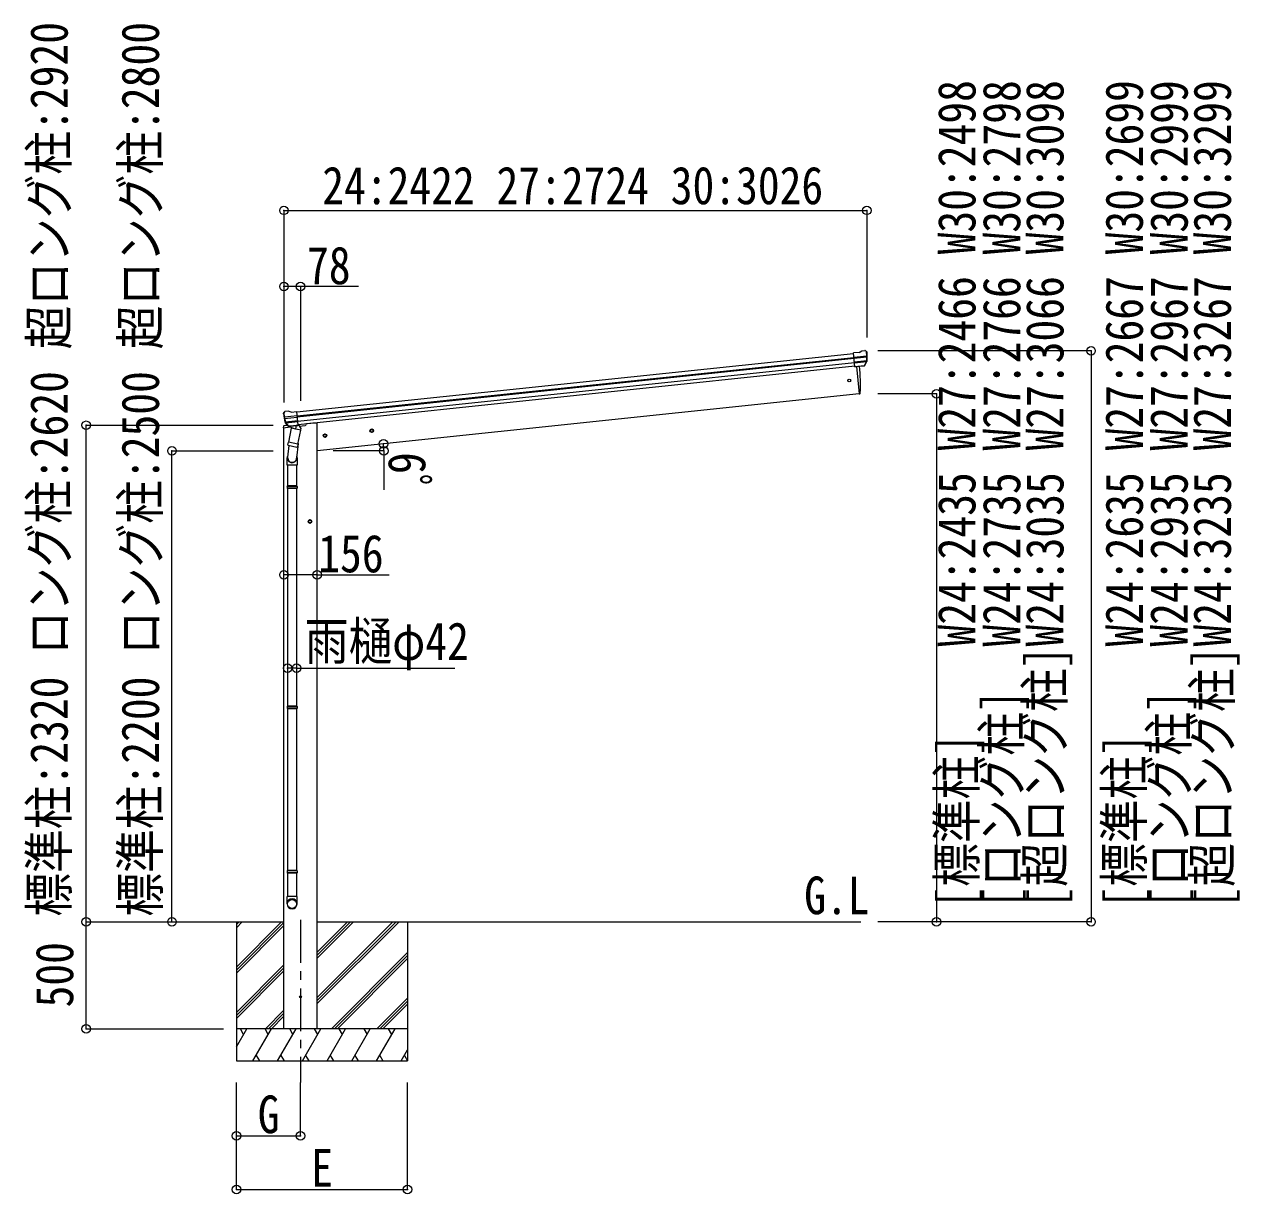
# Model space of a CAD drawing. Units: millimetres at full size, sheet at 1:40; some dimension numbers follow another scale. Extents: x -29423 to 3259, y -7760 to 7760.
# Drawn here: x -29423 to -23744, y -2580 to 2883 of the extents above; entities that cross this region are included whole.
import ezdxf
from ezdxf.enums import TextEntityAlignment as Align

# ---------------------------------------------------------------- set-up
doc = ezdxf.new("R2010")
doc.units = ezdxf.units.MM
doc.header["$LTSCALE"] = 40
doc.header["$PDMODE"] = 32
doc.header["$PDSIZE"] = 40
doc.linetypes.add('CHAIN1', pattern=[8, 5, -1, 1, -1])
for name, color, linetype, lineweight in [('0-0_0', 7, 'Continuous', 9), ('0-1_本体', 5, 'CHAIN1', 9), ('0-3_ELV2', 4, 'Continuous', 9), ('0-6_OTH_LINE', 6, 'Continuous', 9), ('0-9_OUTLINE', 7, 'Continuous', 9)]:
    doc.layers.add(name, color=color, linetype=linetype, lineweight=lineweight)
doc.layers.add('0-7_SHAPE', color=7, linetype='Continuous')
doc.styles.add('ＭＳ ゴシック', font='')
doc.styles.get('ＭＳ ゴシック').set_extended_font_data('MS Gothic')

msp = doc.modelspace()

# ---------------------------------------------------------------- linework, layer by layer
at = {"layer": '0-0_0'}
for p, q in [((-28660.78, -1309.72), (-28209.65, -1309.72)), ((-28431.9, -1520.95), (-28220.67, -1309.72)), ((-28431.9, -1337.1), (-28404.51, -1309.72)), ((-28431.9, -1322.96), (-28418.66, -1309.72)), ((-28431.9, -1535.09), (-28209.65, -1312.85)), ((-28431.9, -1549.23), (-28209.65, -1326.99)), ((-28054.15, -1309.72), (-25514.19, -1309.72)), ((-28054.15, -1691.98), (-27671.88, -1309.72)), ((-28054.15, -1663.7), (-27700.17, -1309.72)), ((-28054.15, -1677.84), (-27686.02, -1309.72)), ((-28054.15, -1479.85), (-27884.01, -1309.72)), ((-28054.15, -1465.71), (-27898.16, -1309.72)), ((-28054.15, -1451.57), (-27912.3, -1309.72)), ((-27631.9, -1309.72), (-27631.9, -1959.72)), ((-27988.04, -1809.72), (-27631.9, -1453.58)), ((-27973.9, -1809.72), (-27631.9, -1467.73)), ((-28431.9, -1733.08), (-28209.65, -1510.83)), ((-28431.9, -1747.22), (-28209.65, -1524.98)), ((-27959.75, -1809.72), (-27631.9, -1481.87)), ((-28431.9, -1761.37), (-28209.65, -1539.12)), ((-27775.9, -1809.72), (-27631.9, -1665.72)), ((-27761.76, -1809.72), (-27631.9, -1679.86)), ((-27747.62, -1809.72), (-27631.9, -1694)), ((-28296.4, -1809.72), (-28209.65, -1722.96)), ((-28282.26, -1809.72), (-28209.65, -1737.11)), ((-28268.12, -1809.72), (-28209.65, -1751.25)), ((-27631.9, -1809.72), (-28431.9, -1809.72)), ((-28431.9, -1893.55), (-28383.49, -1809.72)), ((-28398.5, -1835.7), (-28413.5, -1809.72)), ((-28354.63, -1959.72), (-28268.03, -1809.72)), ((-28283.03, -1835.71), (-28298.03, -1809.72)), ((-28239.16, -1959.72), (-28152.56, -1809.72)), ((-28167.56, -1835.7), (-28182.56, -1809.72)), ((-28123.69, -1959.72), (-28037.09, -1809.72)), ((-28052.09, -1835.7), (-28067.09, -1809.72)), ((-28008.22, -1959.72), (-27921.62, -1809.72)), ((-27936.62, -1835.7), (-27951.62, -1809.72)), ((-27892.75, -1959.72), (-27806.15, -1809.72)), ((-27836.15, -1809.72), (-27821.15, -1835.7)), ((-27777.28, -1959.72), (-27690.68, -1809.72)), ((-27705.68, -1835.7), (-27720.68, -1809.72)), ((-27661.81, -1959.72), (-27631.9, -1907.91)), ((-28339.63, -1933.74), (-28324.63, -1959.72)), ((-28224.16, -1933.74), (-28209.16, -1959.72)), ((-28108.69, -1933.74), (-28093.69, -1959.72)), ((-27993.22, -1933.74), (-27978.22, -1959.72)), ((-27877.75, -1933.74), (-27862.75, -1959.72)), ((-27762.28, -1933.74), (-27747.28, -1959.72)), ((-27646.81, -1933.74), (-27631.9, -1959.57))]:
    msp.add_line(p, q, dxfattribs=at)
msp.add_lwpolyline([(-28431.9, -1309.72), (-28431.9, -1959.72), (-27631.9, -1959.72)], dxfattribs=at)
at = {"layer": '0-1_本体'}
msp.add_line((-28131.9, -1300.73), (-28131.9, -2059.94), dxfattribs=at)
at = {"layer": '0-3_ELV2'}
for p, q in [((-28149.74, 1072.28), (-25547.99, 1345.74)), ((-28147.75, 1053.39), (-25546, 1326.84)), ((-28147.32, 1049.21), (-25545.56, 1322.66)), ((-25521.68, 1350.51), (-25548.2, 1347.73)), ((-25541.41, 1283.17), (-25548.2, 1347.73)), ((-25546.04, 1327.2), (-25486.3, 1333.48)), ((-25485.82, 1327.61), (-25545.43, 1321.34)), ((-25486.66, 1310.85), (-25543.69, 1304.86)), ((-25521.68, 1350.51), (-25510.08, 1357.48)), ((-25508.85, 1357.9), (-25495.36, 1359.31)), ((-25496.61, 1289.61), (-25487.16, 1307.91)), ((-25495.56, 1289.19), (-25485.43, 1307.44)), ((-25491.69, 1358.23), (-25491.7, 1358.23)), ((-25491.69, 1358.23), (-25486.51, 1354.03)), ((-25485.13, 1350.33), (-25485.43, 1352.18)), ((-28145.23, 1029.35), (-25543.48, 1302.8)), ((-25541.72, 1286.07), (-28143.47, 1012.61)), ((-25488.05, 1306.19), (-25543.22, 1300.39)), ((-25498.06, 1287.96), (-25541.44, 1283.4)), ((-25541.41, 1283.17), (-25531.47, 1284.22)), ((-25534.53, 1283.9), (-25521.14, 1156.51)), ((-25531.47, 1284.22), (-25531.2, 1284.16)), ((-25531.2, 1284.16), (-25505.86, 1286.82)), ((-25505.86, 1286.82), (-25505.61, 1286.94)), ((-25505.61, 1286.94), (-25497.92, 1287.75)), ((-25521.14, 1156.51), (-28054.65, 890.22)), ((-25521.14, 1156.51), (-25519.09, 1156.8)), ((-28212.18, 1063.71), (-28212.27, 1065.58)), ((-28210.9, 1068.47), (-28211.6, 1067.61)), ((-28207.4, 1072.79), (-28210.9, 1068.47)), ((-28147.79, 1053.74), (-28207.53, 1047.46)), ((-28207.4, 1072.79), (-28207.4, 1072.8)), ((-28206.78, 1041.62), (-28147.17, 1047.89)), ((-28204.04, 1074.62), (-28204.04, 1074.62)), ((-28202.47, 1025.41), (-28145.44, 1031.4)), ((-28188.33, 1006.7), (-28201.37, 1022.64)), ((-28200.15, 1021.14), (-28144.97, 1026.94)), ((-28176.47, 1071.48), (-28149.95, 1074.27)), ((-28143.16, 1009.72), (-28149.95, 1074.27)), ((-28211.89, 1005.12), (-28212.79, 998.29)), ((-28212.79, 998.29), (-28179.06, 1001.83)), ((-28209.65, -1809.72), (-28209.65, 998.62)), ((-28192.38, 1009.48), (-28209.23, 1007.71)), ((-28189.27, 1006.06), (-28202.96, 1021.82)), ((-28178.97, 1005.96), (-28186.66, 1005.15)), ((-28186.56, 1005.39), (-28143.19, 1009.94)), ((-28185.81, 1005.14), (-28184.25, 1005.31)), ((-28184.25, 1005.31), (-28146.71, 1009.25)), ((-28178.69, 1005.89), (-28178.97, 1005.96)), ((-28153.36, 1008.55), (-28178.69, 1005.89)), ((-28153.11, 1008.67), (-28153.36, 1008.55)), ((-28143.16, 1009.72), (-28153.11, 1008.67)), ((-28146.71, 1009.25), (-28145.14, 1009.42)), ((-28139.04, 1006.04), (-28109.78, 1009.11)), ((-28104.92, 1016.66), (-28105.34, 1013.43)), ((-28054.15, -1809.72), (-28054.15, 1019.28)), ((-28018.72, 968.92), (-28024.79, 964.51)), ((-28011.86, 965.86), (-28018.72, 968.92)), ((-27799.92, 991.91), (-27805.99, 987.5)), ((-27805.99, 987.5), (-27805.21, 980.04)), ((-27805.21, 980.04), (-27798.35, 976.98)), ((-27793.06, 988.86), (-27799.92, 991.91)), ((-28024.79, 964.51), (-28024, 957.04)), ((-28024, 957.04), (-28017.15, 953.99)), ((-28088.15, 568.23), (-28094.65, 564.48)), ((-28081.65, 564.48), (-28088.15, 568.23)), ((-28094.65, 564.48), (-28094.65, 556.97)), ((-28094.65, 556.97), (-28088.15, 553.22))]:
    msp.add_line(p, q, dxfattribs=at)
for points in [[(-28190.55, 1076.04), (-28190.55, 1076.04), (-28204.04, 1074.62)], [(-28176.47, 1071.48), (-28189.26, 1075.89), (-28189.27, 1075.89)], [(-28054.15, 1019.28), (-28074.15, 1019.28), (-28105, 1016.03)], [(-28017.15, 953.99), (-28011.07, 958.4), (-28011.86, 965.86)], [(-27798.35, 976.98), (-27792.28, 981.4), (-27793.06, 988.86)], [(-28088.15, 553.22), (-28081.65, 556.97), (-28081.65, 564.48)]]:
    msp.add_lwpolyline(points, dxfattribs=at)
for centre, radius in [((-25567.94, 1219.06), 6.5), ((-28017.93, 961.45), 8.5), ((-28017.93, 961.45), 7.7), ((-28017.93, 961.45), 6.5), ((-27799.14, 984.45), 8.5), ((-27799.14, 984.45), 7.7), ((-27799.14, 984.45), 6.5), ((-28088.15, 560.73), 8.5), ((-28088.15, 560.73), 7.7), ((-28088.15, 560.73), 6.5), ((-28131.9, -1659.72), 4.5)]:
    msp.add_circle(centre, radius, dxfattribs=at)
for centre, radius, start, end in [((-25508.53, 1354.91), 3, 96.02369, 120.97631), ((-25494.84, 1354.34), 5, 51.04426, 95.95574), ((-25678.68, 1328.68), 192.44, 1.4271, 6.57578), ((-25489.83, 1309.29), 3, 332.69111, 354.20009), ((-25686.02, 1329.22), 200.2, 354.20009, 359.53883), ((-25441.03, 1335.59), 45.32, 182.67122, 185.64518), ((-25485.64, 1326.27), 1.35, 95.1605, 97.91927), ((-25483.03, 1327.83), 2.74, 179.02151, 184.43412), ((-25488.06, 1308.9), 3, 331, 354.13916), ((-25686.02, 1329.22), 202, 354.13916, 6), ((-26415.75, 1196.72), 900, 357.63919, 5.64987), ((-25498.17, 1290.64), 2.99, 285.2717, 331.00739), ((-25519.51, 1159.77), 3, 278, 357.63919), ((-28011.29, 1084.82), 202, 186, 197.86084), ((-28018.36, 1082.77), 192.44, 185.42422, 190.5729), ((-28252.25, 1040.12), 45.32, 6.35482, 9.32878), ((-28203.51, 1069.65), 5, 96.04426, 140.95574), ((-28209.55, 1041.26), 2.74, 7.56588, 12.97849), ((-28206.68, 1040.28), 1.35, 94.08073, 96.8395), ((-28011.29, 1084.82), 200.2, 192.46117, 197.79991), ((-28200.7, 1023.79), 3, 197.86084, 221), ((-28199.05, 1024.54), 3, 197.79991, 219.30889), ((-28190.24, 1073.05), 3, 71.02369, 95.97631), ((-28208.92, 1004.73), 3, 96, 172.5), ((-28187.01, 1008.03), 2.99, 220.99261, 266.7283), ((-28185.87, 1005.64), 0.5, 240.73754, 276), ((-28145.2, 1009.92), 0.5, 276, 311.26246), ((-28110.3, 1014.09), 5, 276, 352.5)]:
    msp.add_arc(centre, radius, start, end, dxfattribs=at)
for centre, major_axis, ratio, start_param, end_param in [((-25487.39, 1350.73), (-0.87, 5.91), 0.020485, 0.671432, 1.5691306), ((-25492.78, 1355.25), (5.88, -1.31), 0.24881, 0.460585, 0.4641038), ((-25488.4, 1351.7), (-2.34, 1.9), 0.995767, 3.9859716, 4.712389), ((-25683.71, 1307.27), (-20.92, 199.05), 0.994373, 4.7113789, 4.7277536), ((-25498.37, 1290.94), (-0.11, 3), 0.642905, 3.2459383, 4.203928), ((-25498.24, 1290.73), (1.66, -2.51), 0.997631, 5.8041905, 5.8929484), ((-25498.31, 1290.84), (3.53, -2.11), 0.650902, 5.2561448, 5.3289554), ((-25495.94, 1291.19), (1.08, 3.13), 0.040856, 2.1135035, 2.1416249), ((-28008.98, 1062.88), (-20.92, 199.05), 0.994373, 4.7113789, 4.7277536), ((-28209.26, 1065.73), (1.9, 2.34), 0.995767, 1.5707963, 2.2972137), ((-28205.72, 1070.1), (-5.48, -2.51), 0.24881, 5.8190815, 5.8226003), ((-28210.06, 1064.56), (-0.38, 5.97), 0.020485, 4.7140547, 5.6117533), ((-28008.98, 1062.88), (-20.92, 199.05), 0.994373, 1.5554317, 1.5718064), ((-28189.31, 1008.11), (-1.71, 2.84), 0.040856, 4.1415604, 4.1696818), ((-28186.88, 1008.36), (-0.51, 2.96), 0.642905, 2.0792573, 3.037247), ((-28186.92, 1008.26), (-3.02, -2.79), 0.650902, 0.9542299, 1.0270405), ((-28186.97, 1008.14), (-1.1, -2.8), 0.997631, 0.3902369, 0.4789948)]:
    msp.add_ellipse(centre, major_axis=major_axis, ratio=ratio, start_param=start_param, end_param=end_param, dxfattribs=at)
at = {"layer": '0-6_OTH_LINE'}
for p, q in [((-28209.65, 2013.6), (-28209.65, 1116.25)), ((-28209.65, 2013.6), (-25486.1, 2013.6)), ((-25486.1, 2013.6), (-25486.1, 1420.15)), ((-28209.65, 1658.33), (-28209.65, 1420.15)), ((-28131.9, 1658.33), (-28209.65, 1658.33)), ((-28131.9, 1658.33), (-28131.9, 1124.43)), ((-27861.28, 1658.33), (-28131.9, 1658.33)), ((-24438.22, 1357.33), (-25435.27, 1357.33)), ((-24438.22, 1357.33), (-24438.22, -1309.72)), ((-25160.43, 1156.51), (-25435.27, 1156.51)), ((-25160.43, 1156.51), (-25160.43, -1309.72)), ((-29133.6, 1009.76), (-28260.15, 1009.76)), ((-29133.6, -1309.72), (-29133.6, 1009.76)), ((-28732.9, 890.28), (-28260.15, 890.28)), ((-28732.9, -1309.72), (-28732.9, 890.28)), ((-28054.15, 310.73), (-28209.65, 310.73)), ((-28150.49, -124.57), (-28192.49, -124.57)), ((-29133.6, -1309.72), (-28491.51, -1309.72)), ((-29133.6, -1809.72), (-29133.6, -1309.72)), ((-28732.9, -1309.72), (-28491.51, -1309.72)), ((-25160.43, -1309.72), (-25435.27, -1309.72)), ((-24438.22, -1309.72), (-25435.27, -1309.72)), ((-29133.6, -1809.72), (-28491.51, -1809.72)), ((-28431.9, -2559.72), (-28431.9, -2060.72)), ((-28431.9, -2309.72), (-28431.9, -2060.72)), ((-28131.9, -2309.72), (-28131.9, -2060.72)), ((-27631.9, -2559.72), (-27631.9, -2060.72)), ((-28431.9, -2309.72), (-28131.9, -2309.72)), ((-28431.9, -2559.72), (-27631.9, -2559.72))]:
    msp.add_line(p, q, dxfattribs=at)
at = {"layer": '0-6_OTH_LINE', "lineweight": 18}
for p, q in [((-27742.49, 890.22), (-27980.28, 890.22)), ((-27742.49, 890.22), (-27742.49, 708.72)), ((-28054.15, 310.73), (-27718.56, 310.73)), ((-28150.49, -124.57), (-27411.25, -124.57))]:
    msp.add_line(p, q, dxfattribs=at)
at = {"layer": '0-6_OTH_LINE'}
msp.add_arc((-27980.28, 890.22), 237.79, 0, 7.8733, dxfattribs=at)
for p in [(-28209.65, 2013.6), (-25486.1, 2013.6), (-28209.65, 1658.33), (-28131.9, 1658.33), (-24438.22, 1357.33), (-25160.43, 1156.51), (-29133.6, 1009.76), (-28732.9, 890.28), (-27744.73, 922.8), (-27742.49, 890.22), (-28209.65, 310.73), (-28054.15, 310.73), (-28192.49, -124.57), (-28150.49, -124.57), (-29133.6, -1309.72), (-28732.9, -1309.72), (-25160.43, -1309.72), (-24438.22, -1309.72), (-29133.6, -1809.72), (-28431.9, -2309.72), (-28131.9, -2309.72), (-28431.9, -2559.72), (-27631.9, -2559.72)]:
    msp.add_point(p, dxfattribs=at)
at = {"layer": '0-9_OUTLINE'}
for p, q in [((-28175.83, 996.78), (-28189.19, 931.13)), ((-28185.81, 1005.14), (-28145.14, 1009.42)), ((-28182.46, 1004.84), (-28182.6, 1004.11)), ((-28181.99, 1002.98), (-28157.24, 993.23)), ((-28130.95, 987.65), (-28175.83, 996.78)), ((-28173.65, 999.7), (-28174.31, 996.47)), ((-28152.85, 1008.22), (-28155.77, 993.87)), ((-28144.31, 921.99), (-28130.95, 987.65)), ((-28143.33, 1011.3), (-28142.4, 1011.11)), ((-28142.4, 1011.11), (-28131.2, 994.19)), ((-28131.2, 994.19), (-28132.47, 987.96)), ((-28186.78, 915.84), (-28192.34, 860.12)), ((-28191.67, 918.88), (-28189.18, 931.12)), ((-28191.45, 917.48), (-28191.45, 917.48)), ((-28190.12, 916.52), (-28149.16, 908.18)), ((-28144.31, 921.99), (-28189.19, 931.13)), ((-28143.87, 924.13), (-28150.53, 856.39)), ((-28144.32, 922), (-28146.86, 909.53)), ((-28194.49, 822.95), (-28194.49, 857.31)), ((-28148.49, 857.61), (-28148.49, 822.95)), ((-28148.49, 822.95), (-28194.49, 822.95)), ((-28192.49, 822.95), (-28192.49, 726.21)), ((-28150.49, 822.95), (-28150.49, 726.21)), ((-28194.49, 724.21), (-28193.49, 726.21)), ((-28148.49, 724.21), (-28194.49, 724.21)), ((-28148.49, 716.21), (-28194.49, 716.21)), ((-28149.49, 726.21), (-28193.49, 726.21)), ((-28149.49, 714.21), (-28193.49, 714.21)), ((-28192.49, 714.21), (-28192.49, -302.48)), ((-28150.49, 714.21), (-28150.49, -302.48)), ((-28148.49, 724.21), (-28149.49, 726.21)), ((-28148.49, 716.21), (-28149.49, 714.21)), ((-28148.49, 724.21), (-28148.49, 716.21)), ((-28194.49, -304.48), (-28193.49, -302.48)), ((-28148.49, -304.48), (-28194.49, -304.48)), ((-28148.49, -312.48), (-28194.49, -312.48)), ((-28149.49, -302.48), (-28193.49, -302.48)), ((-28149.49, -314.48), (-28193.49, -314.48)), ((-28192.49, -314.48), (-28192.49, -1070.16)), ((-28150.49, -314.48), (-28150.49, -1070.16)), ((-28148.49, -304.48), (-28149.49, -302.48)), ((-28148.49, -312.48), (-28149.49, -314.48)), ((-28148.49, -304.48), (-28148.49, -312.48)), ((-28194.49, -1072.16), (-28193.49, -1070.16)), ((-28148.49, -1072.16), (-28194.49, -1072.16)), ((-28149.49, -1070.16), (-28193.49, -1070.16)), ((-28148.49, -1072.16), (-28149.49, -1070.16)), ((-28148.49, -1072.16), (-28148.49, -1080.16)), ((-28148.49, -1080.16), (-28194.49, -1080.16)), ((-28149.49, -1082.16), (-28193.49, -1082.16)), ((-28192.49, -1082.16), (-28192.49, -1192.17)), ((-28150.49, -1082.16), (-28150.49, -1192.17)), ((-28148.49, -1080.16), (-28149.49, -1082.16)), ((-28194.49, -1226.31), (-28194.49, -1192.17)), ((-28148.49, -1192.17), (-28194.49, -1192.17)), ((-28148.49, -1226.31), (-28148.49, -1192.17))]:
    msp.add_line(p, q, dxfattribs=at)
for points in [[(-28194.49, 724.21), (-28194.49, 716.21), (-28193.49, 714.21)], [(-28194.49, -304.48), (-28194.49, -312.48), (-28193.49, -314.48)], [(-28194.49, -1072.16), (-28194.49, -1080.16), (-28193.49, -1082.16)]]:
    msp.add_lwpolyline(points, dxfattribs=at)
for centre, radius, start, end in [((-28185.87, 1005.64), 0.5, 240.73754, 276), ((-28182.95, 1004.94), 0.5, 348.5, 96), ((-28181.62, 1003.92), 1, 168.5, 248.5), ((-28156.76, 994.15), 1.03, 242.53897, 344.46569), ((-28152.26, 1008.06), 0.604, 93.09842, 164.70595), ((-28145.2, 1009.92), 0.5, 276, 311.26246), ((-28189.76, 918.45), 1.95, 167.54017, 209.97766), ((-28189.72, 918.48), 2, 209.90962, 258.5), ((-28148.76, 910.14), 2, 258.5, 341.96843), ((-28164.49, 857.31), 30, 177.45142, 180)]:
    msp.add_arc(centre, radius, start, end, dxfattribs=at)
for centre, major_axis, ratio, start_param, end_param in [((-28171.49, 857.61), (23, 0), 0.996195, 2.621936, 6.6074797), ((-28171.49, 857.61), (21, 0), 0.996195, 3.0215498, 6.2247991), ((-28171.49, -1224.56), (-23, 0), 0.996195, 3.1415927, 6.2831853), ((-28171.49, -1226.31), (-23, 0), 0.996195, 3.1415927, 6.2831853), ((-28171.49, -1226.31), (0, -23.43), 0.981806, 4.712389, 7.8539816)]:
    msp.add_ellipse(centre, major_axis=major_axis, ratio=ratio, start_param=start_param, end_param=end_param, dxfattribs=at)
msp.add_ellipse((-28171.49, -1226.31), major_axis=(21, 0), ratio=0.996195, dxfattribs=at)

# ---------------------------------------------------------------- texts
at = {"layer": '0-6_OTH_LINE', "color": 7, "style": 'ＭＳ ゴシック', "width": 0.85}
for s, rotation, p in [('標準柱:2320 ロング柱:2620 超ロング柱:2920', 90, (-29167.32, -1285.14)), ('標準柱:2200 ロング柱:2500 超ロング柱:2800', 90, (-28740.78, -1285.14)), ('[標準柱]\u3000\u3000W24:2435 W27:2466 W30:2498', 90, (-24925.54, -1247.64)), ('[ロング柱]  W24:2735 W27:2766 W30:2798', 90, (-24716.13, -1247.64)), ('[超ロング柱]W24:3035 W27:3066 W30:3098', 90, (-24514.22, -1247.64)), ('[標準柱]\u3000\u3000W24:2635 W27:2667 W30:2699', 90, (-24143.11, -1247.64)), ('[ロング柱]  W24:2935 W27:2967 W30:2999', 90, (-23933.7, -1247.64)), ('[超ロング柱]W24:3235 W27:3267 W30:3299', 90, (-23731.79, -1247.64)), ('6ﾟ', 270, (-27772.95, 883.7)), ('500', 90, (-29141.6, -1709.72))]:
    msp.add_text(s, height=176, rotation=rotation, dxfattribs=at).set_placement(p, align=Align.BOTTOM_LEFT)
for s, p in [('24:2422 27:2724 30:3026', (-28030.7, 1989.6)), ('78', (-28101.87, 1616.05)), ('156', (-28049.54, 269.96)), ('雨樋φ42', (-28112.04, -139.39)), ('G', (-28331.9, -2349.72)), ('E', (-28081.9, -2599.72))]:
    msp.add_text(s, height=176, dxfattribs=at).set_placement(p, align=Align.BOTTOM_LEFT)
at = {"layer": '0-7_SHAPE', "style": 'ＭＳ ゴシック', "width": 0.85}
msp.add_text('G.L', height=176, dxfattribs=at).set_placement((-25778.66, -1326.92), align=Align.BOTTOM_LEFT)

doc.saveas('drawing.dxf')
